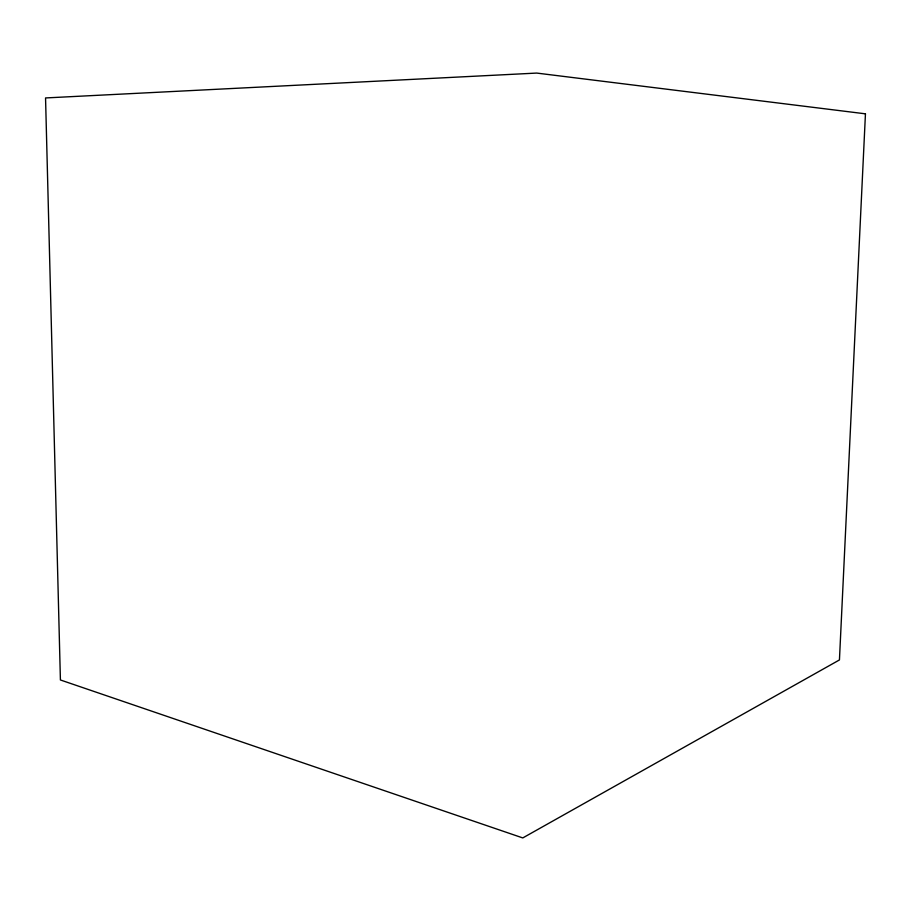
<?xml version="1.0" encoding="UTF-8"?>
<svg xmlns="http://www.w3.org/2000/svg" width="911" height="911" viewBox="0 0 911 911"><rect width="100%" height="100%" fill="white"/><g stroke="black" fill="none" stroke-linecap="round" stroke-linejoin="round"><path stroke-width="1.37" d="M865.45 113.829L839.441 659.94L522.777 837.926L60.411 679.97L45.55 97.944L536.704 73.074L865.45 113.829"/></g></svg>
